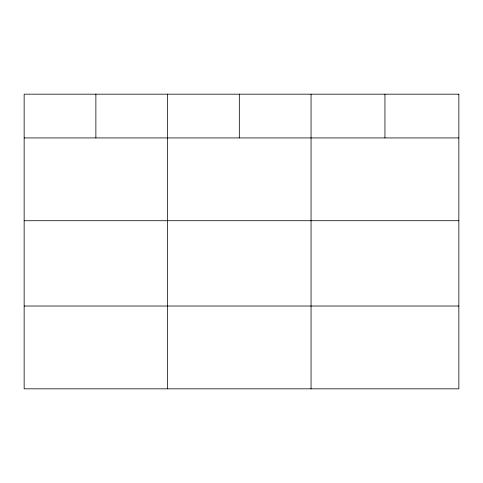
<?xml version="1.0" encoding="UTF-8"?>
<svg xmlns="http://www.w3.org/2000/svg" width="483" height="483" viewBox="0 0 483 483"><rect width="100%" height="100%" fill="white"/><g stroke="black" fill="none" stroke-linecap="round" stroke-linejoin="round"><path stroke-width="0.72" d="M24.15 137.927L458.85 137.927M24.15 220.719L458.85 220.719M24.15 306.029L458.85 306.029M384.951 94.173L384.951 137.927M311.052 94.173L311.052 388.827M239.326 94.173L239.326 137.927M167.601 94.173L167.601 388.827M95.876 94.173L95.876 137.927M458.85 94.173L24.15 94.173L24.15 388.827L458.85 388.827L458.85 94.173"/></g></svg>
